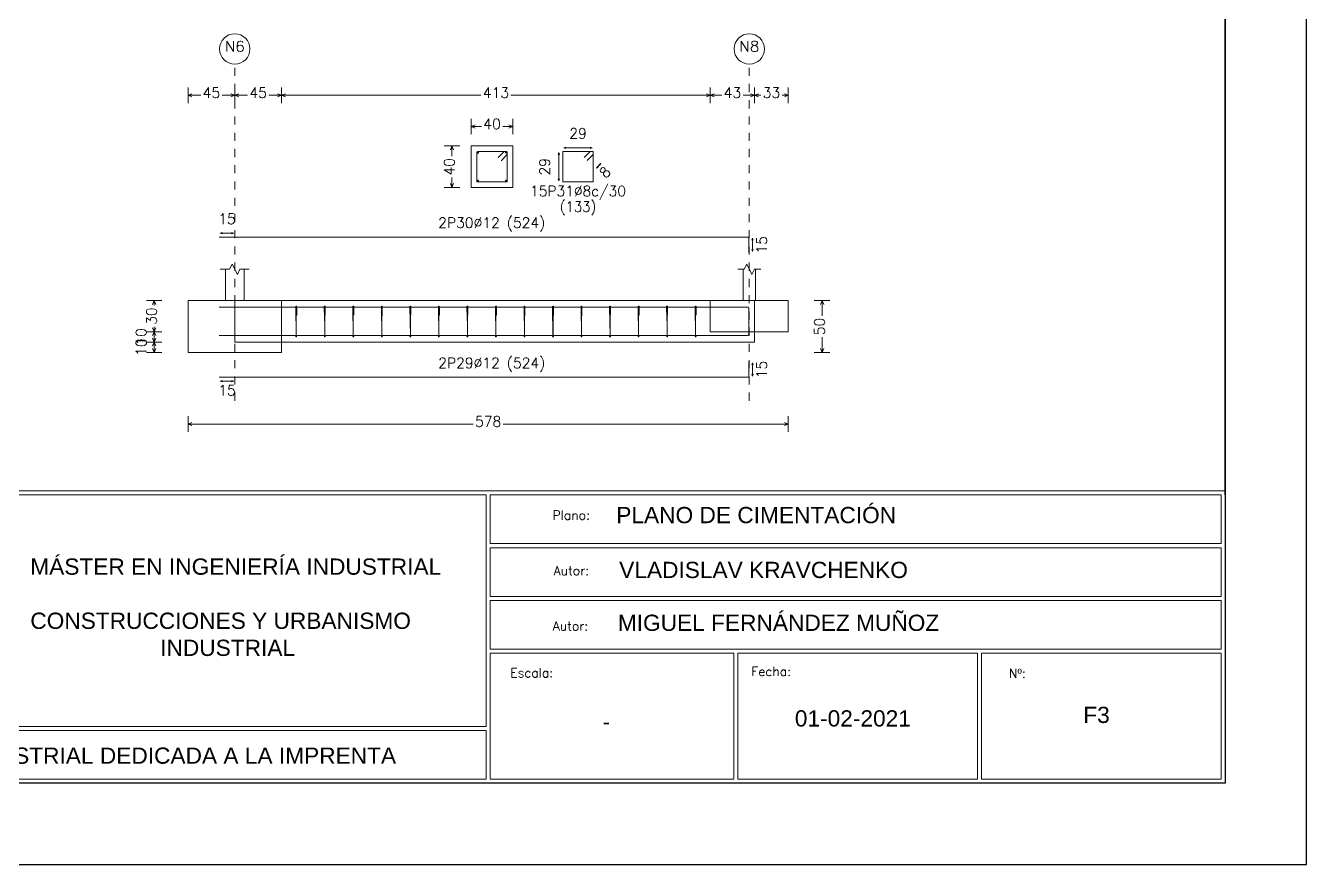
# Model space of a CAD drawing. Header units: inches. Extents: x 72863 to 72995, y 49095 to 49225.
# Drawn here: x 72933.26 to 72949.03, y 49127.89 to 49138.22 of the extents above; entities that cross this region are included whole.
import ezdxf
from ezdxf.enums import TextEntityAlignment as Align

# ---------------------------------------------------------------- set-up
doc = ezdxf.new("R2010")
doc.units = ezdxf.units.IN
doc.linetypes.add('CYPE_PUNTO', pattern=[0.075, 0, -0.075])
doc.layers.get('0').update_dxf_attribs({"lineweight": 15})
for name, color, linetype, lineweight in [('CIM_COTAS', 2, 'Continuous', 9), ('CIM_DIB_ARMADOS', 4, 'Continuous', 9), ('CIM_GEOMETRIA', 2, 'Continuous', 9), ('CIM_TXT_ARMADOS', 3, 'Continuous', 9)]:
    doc.layers.add(name, color=color, linetype=linetype, lineweight=lineweight)
doc.layers.add('VG', color=7, linetype='Continuous')
doc.styles.add('CYPETXT', font='romans__.ttf', dxfattribs={"height": 0.2})
doc.styles.get("Standard").update_dxf_attribs({"font": 'arial.ttf'})

# ---------------------------------------------------------------- blocks, each defined once
blk = doc.blocks.new('PLANTILLA')
for p, q in [((72903.71, 49199.611), (72885.71, 49199.611)), ((72885.76, 49199.561), (72894.61, 49199.561)), ((72894.61, 49199.561), (72894.61, 49198.911)), ((72894.66, 49199.561), (72903.66, 49199.561)), ((72894.66, 49198.961), (72894.66, 49199.561)), ((72903.66, 49199.561), (72903.66, 49198.961)), ((72903.71, 49196.011), (72903.71, 49199.611)), ((72894.61, 49198.911), (72894.61, 49198.261)), ((72903.66, 49198.961), (72894.66, 49198.961)), ((72894.66, 49198.911), (72903.66, 49198.911)), ((72894.66, 49198.311), (72894.66, 49198.911)), ((72903.66, 49198.911), (72903.66, 49198.311)), ((72894.61, 49198.261), (72894.61, 49197.611)), ((72903.66, 49198.311), (72894.66, 49198.311)), ((72894.66, 49198.261), (72903.66, 49198.261)), ((72894.66, 49197.661), (72894.66, 49198.261)), ((72903.66, 49198.261), (72903.66, 49197.661)), ((72903.66, 49197.661), (72894.66, 49197.661)), ((72894.61, 49197.611), (72894.61, 49196.711)), ((72894.66, 49197.611), (72897.66, 49197.611)), ((72894.66, 49197.611), (72894.66, 49196.061)), ((72897.66, 49196.061), (72897.66, 49197.611)), ((72897.71, 49197.611), (72900.66, 49197.611)), ((72897.71, 49196.061), (72897.71, 49197.611)), ((72900.66, 49196.061), (72900.66, 49197.611)), ((72900.71, 49197.611), (72903.66, 49197.611)), ((72900.71, 49196.061), (72900.71, 49197.611)), ((72903.66, 49197.611), (72903.66, 49196.061)), ((72885.76, 49196.711), (72894.61, 49196.711)), ((72894.61, 49196.661), (72885.76, 49196.661)), ((72894.61, 49196.661), (72894.61, 49196.061)), ((72894.61, 49196.061), (72885.76, 49196.061)), ((72897.66, 49196.061), (72894.66, 49196.061)), ((72900.66, 49196.061), (72897.71, 49196.061)), ((72903.66, 49196.061), (72900.71, 49196.061)), ((72885.71, 49196.011), (72903.71, 49196.011))]:
    blk.add_line(p, q)
at = {"layer": 'VG'}
for p, q in [((72904.71, 49195.011), (72904.71, 49224.711)), ((72903.71, 49223.711), (72903.71, 49196.011)), ((72903.71, 49196.011), (72864.71, 49196.011)), ((72862.71, 49195.011), (72904.71, 49195.011))]:
    blk.add_line(p, q, dxfattribs=at)
blk.add_lwpolyline([(72903.71, 49199.561), (72903.71, 49223.711), (72864.71, 49223.711), (72864.71, 49196.011), (72885.71, 49196.011), (72885.71, 49199.611)], dxfattribs=at)
at = {"char_height": 0.11204, "attachment_point": 1}
for s, insert in [('{\\Fsimplex8|c0;Plano:}', (72895.427, 49199.367)), ('{\\Fsimplex8|c0;Autor:}', (72895.441, 49198.685)), ('{\\Fsimplex8|c0;Autor:}', (72895.43, 49198.002)), ('{\\Fsimplex8|c0;Escala:}', (72894.907, 49197.426)), ('{\\Fsimplex8|c0;Fecha:}', (72897.875, 49197.443)), ('{\\Fsimplex8|c0;Nº:}', (72901.047, 49197.419))]:
    blk.add_mtext(s, dxfattribs=dict(at, insert=insert))
at = {"char_height": 0.2, "attachment_point": 1}
for s, width, insert in [('MÁSTER EN INGENIERÍA INDUSTRIAL\\P\\PCONSTRUCCIONES Y URBANISMO\\P^I^IINDUSTRIAL', 5.52485, (72888.996, 49198.778)), ('VLADISLAV KRAVCHENKO', 6.14205, (72896.248, 49198.737)), ('MIGUEL FERNÁNDEZ MUÑOZ', 6.14205, (72896.231, 49198.086)), ('01-02-2021', 2.08938, (72898.411, 49196.909)), ('NAVE INDUSTRIAL DEDICADA A LA IMPRENTA', 6.85352, (72887.276, 49196.45))]:
    blk.add_mtext_dynamic_manual_height_columns(s, width=width, gutter_width=1, heights=[0], dxfattribs=dict(at, insert=insert))

msp = doc.modelspace()

# ---------------------------------------------------------------- hatches: boundary and pattern name
at = {"layer": 'CIM_DIB_ARMADOS'}
h = msp.add_hatch(color=256, dxfattribs=at)
edge = h.paths.add_edge_path()
edge.add_arc((72939.0815, 49136.598), 0.00102, 0, 360)
h = msp.add_hatch(color=256, dxfattribs=at)
edge = h.paths.add_edge_path()
edge.add_arc((72939.1186, 49136.5609), 0.00102, 0, 360)
h = msp.add_hatch(color=256, dxfattribs=at)
edge = h.paths.add_edge_path()
edge.add_arc((72935.6441, 49134.7549), 0.00102, 0, 360)
h = msp.add_hatch(color=256, dxfattribs=at)
edge = h.paths.add_edge_path()
edge.add_arc((72936.5873, 49134.6953), 0.00102, 0, 360)
h = msp.add_hatch(color=256, dxfattribs=at)
edge = h.paths.add_edge_path()
edge.add_arc((72936.9386, 49134.6953), 0.00102, 0, 360)
h = msp.add_hatch(color=256, dxfattribs=at)
edge = h.paths.add_edge_path()
edge.add_arc((72937.2899, 49134.6953), 0.00102, 0, 360)
h = msp.add_hatch(color=256, dxfattribs=at)
edge = h.paths.add_edge_path()
edge.add_arc((72937.6412, 49134.6953), 0.00102, 0, 360)
h = msp.add_hatch(color=256, dxfattribs=at)
edge = h.paths.add_edge_path()
edge.add_arc((72937.9926, 49134.6953), 0.00102, 0, 360)
h = msp.add_hatch(color=256, dxfattribs=at)
edge = h.paths.add_edge_path()
edge.add_arc((72938.3439, 49134.6953), 0.00102, 0, 360)
h = msp.add_hatch(color=256, dxfattribs=at)
edge = h.paths.add_edge_path()
edge.add_arc((72938.6952, 49134.6953), 0.00102, 0, 360)
h = msp.add_hatch(color=256, dxfattribs=at)
edge = h.paths.add_edge_path()
edge.add_arc((72939.0465, 49134.6953), 0.00102, 0, 360)
h = msp.add_hatch(color=256, dxfattribs=at)
edge = h.paths.add_edge_path()
edge.add_arc((72939.3978, 49134.6953), 0.00102, 0, 360)
h = msp.add_hatch(color=256, dxfattribs=at)
edge = h.paths.add_edge_path()
edge.add_arc((72939.7491, 49134.6953), 0.00102, 0, 360)
h = msp.add_hatch(color=256, dxfattribs=at)
edge = h.paths.add_edge_path()
edge.add_arc((72940.1005, 49134.6953), 0.00102, 0, 360)
h = msp.add_hatch(color=256, dxfattribs=at)
edge = h.paths.add_edge_path()
edge.add_arc((72940.4518, 49134.6953), 0.00102, 0, 360)
h = msp.add_hatch(color=256, dxfattribs=at)
edge = h.paths.add_edge_path()
edge.add_arc((72940.8031, 49134.6953), 0.00102, 0, 360)
h = msp.add_hatch(color=256, dxfattribs=at)
edge = h.paths.add_edge_path()
edge.add_arc((72941.1544, 49134.6953), 0.00102, 0, 360)
h = msp.add_hatch(color=256, dxfattribs=at)
edge = h.paths.add_edge_path()
edge.add_arc((72941.5057, 49134.6953), 0.00102, 0, 360)
h = msp.add_hatch(color=256, dxfattribs=at)
edge = h.paths.add_edge_path()
edge.add_arc((72936.5985, 49134.6581), 0.00102, 0, 360)
h = msp.add_hatch(color=256, dxfattribs=at)
edge = h.paths.add_edge_path()
edge.add_arc((72936.9499, 49134.6581), 0.00102, 0, 360)
h = msp.add_hatch(color=256, dxfattribs=at)
edge = h.paths.add_edge_path()
edge.add_arc((72937.3012, 49134.6581), 0.00102, 0, 360)
h = msp.add_hatch(color=256, dxfattribs=at)
edge = h.paths.add_edge_path()
edge.add_arc((72937.6525, 49134.6581), 0.00102, 0, 360)
h = msp.add_hatch(color=256, dxfattribs=at)
edge = h.paths.add_edge_path()
edge.add_arc((72938.0038, 49134.6581), 0.00102, 0, 360)
h = msp.add_hatch(color=256, dxfattribs=at)
edge = h.paths.add_edge_path()
edge.add_arc((72938.3551, 49134.6581), 0.00102, 0, 360)
h = msp.add_hatch(color=256, dxfattribs=at)
edge = h.paths.add_edge_path()
edge.add_arc((72938.7064, 49134.6581), 0.00102, 0, 360)
h = msp.add_hatch(color=256, dxfattribs=at)
edge = h.paths.add_edge_path()
edge.add_arc((72939.0578, 49134.6581), 0.00102, 0, 360)
h = msp.add_hatch(color=256, dxfattribs=at)
edge = h.paths.add_edge_path()
edge.add_arc((72939.4091, 49134.6581), 0.00102, 0, 360)
h = msp.add_hatch(color=256, dxfattribs=at)
edge = h.paths.add_edge_path()
edge.add_arc((72939.7604, 49134.6581), 0.00102, 0, 360)
h = msp.add_hatch(color=256, dxfattribs=at)
edge = h.paths.add_edge_path()
edge.add_arc((72940.1117, 49134.6581), 0.00102, 0, 360)
h = msp.add_hatch(color=256, dxfattribs=at)
edge = h.paths.add_edge_path()
edge.add_arc((72940.463, 49134.6581), 0.00102, 0, 360)
h = msp.add_hatch(color=256, dxfattribs=at)
edge = h.paths.add_edge_path()
edge.add_arc((72940.8144, 49134.6581), 0.00102, 0, 360)
h = msp.add_hatch(color=256, dxfattribs=at)
edge = h.paths.add_edge_path()
edge.add_arc((72941.1657, 49134.6581), 0.00102, 0, 360)
h = msp.add_hatch(color=256, dxfattribs=at)
edge = h.paths.add_edge_path()
edge.add_arc((72941.517, 49134.6581), 0.00102, 0, 360)
h = msp.add_hatch(color=256, dxfattribs=at)
edge = h.paths.add_edge_path()
edge.add_arc((72942.1645, 49134.5987), 0.00102, 0, 360)
h = msp.add_hatch(color=256, dxfattribs=at)
edge = h.paths.add_edge_path()
edge.add_arc((72942.1645, 49134.5629), 0.00102, 0, 360)
h = msp.add_hatch(color=256, dxfattribs=at)
edge = h.paths.add_edge_path()
edge.add_arc((72935.6441, 49134.4067), 0.00102, 0, 360)

# ---------------------------------------------------------------- linework, layer by layer
at = {"layer": 'CIM_COTAS', "linetype": 'CYPE_PUNTO'}
for p, q in [((72935.8361, 49133.6029), (72935.8361, 49137.7472)), ((72942.1721, 49133.6029), (72942.1721, 49137.7472))]:
    msp.add_line(p, q, dxfattribs=at)
at = {"layer": 'CIM_COTAS'}
for p, q in [((72935.2601, 49137.2672), (72935.2601, 49137.4592)), ((72935.2601, 49137.3632), (72935.3081, 49137.3824)), ((72935.8361, 49137.3632), (72935.7881, 49137.3824)), ((72935.8361, 49137.2672), (72935.8361, 49137.4592)), ((72935.8361, 49137.2672), (72935.8361, 49137.4592)), ((72935.8361, 49137.3632), (72935.8841, 49137.3824)), ((72936.4121, 49137.3632), (72936.3641, 49137.3824)), ((72936.4121, 49137.2672), (72936.4121, 49137.4592)), ((72936.4121, 49137.2672), (72936.4121, 49137.4592)), ((72936.4121, 49137.3632), (72936.4601, 49137.3824)), ((72941.6921, 49137.3632), (72941.6441, 49137.3824)), ((72941.6921, 49137.2672), (72941.6921, 49137.4592)), ((72941.6921, 49137.2672), (72941.6921, 49137.4592)), ((72941.6921, 49137.3632), (72941.7401, 49137.3824)), ((72942.2361, 49137.3632), (72942.1881, 49137.3824)), ((72942.2361, 49137.2672), (72942.2361, 49137.4592)), ((72942.2361, 49137.2672), (72942.2361, 49137.4592)), ((72942.2361, 49137.3632), (72942.2841, 49137.3824)), ((72942.6521, 49137.3632), (72942.6041, 49137.3824)), ((72942.6521, 49137.2672), (72942.6521, 49137.4592)), ((72935.2601, 49137.3632), (72935.3081, 49137.344)), ((72935.2601, 49137.3632), (72935.4166, 49137.3632)), ((72935.6797, 49137.3632), (72935.8361, 49137.3632)), ((72935.8361, 49137.3632), (72935.7881, 49137.344)), ((72935.8361, 49137.3632), (72935.8841, 49137.344)), ((72935.8361, 49137.3632), (72935.9926, 49137.3632)), ((72936.2557, 49137.3632), (72936.4121, 49137.3632)), ((72936.4121, 49137.3632), (72936.3641, 49137.344)), ((72936.4121, 49137.3632), (72936.4601, 49137.344)), ((72936.4121, 49137.3632), (72938.8669, 49137.3632)), ((72939.2374, 49137.3632), (72941.6921, 49137.3632)), ((72941.6921, 49137.3632), (72941.6441, 49137.344)), ((72941.6921, 49137.3632), (72941.7401, 49137.344)), ((72941.6921, 49137.3632), (72941.8326, 49137.3632)), ((72942.0957, 49137.3632), (72942.2361, 49137.3632)), ((72942.2361, 49137.3632), (72942.1881, 49137.344)), ((72942.2361, 49137.3632), (72942.2841, 49137.344)), ((72942.2361, 49137.3632), (72942.3126, 49137.3632)), ((72942.5757, 49137.3632), (72942.6521, 49137.3632)), ((72942.6521, 49137.3632), (72942.6041, 49137.344)), ((72938.7481, 49136.8832), (72938.7481, 49137.0752)), ((72939.2601, 49136.8832), (72939.2601, 49137.0752)), ((72938.7481, 49136.9792), (72938.7961, 49136.9984)), ((72938.7481, 49136.9792), (72938.7961, 49136.96)), ((72938.7481, 49136.9792), (72938.8726, 49136.9792)), ((72939.1357, 49136.9792), (72939.2601, 49136.9792)), ((72939.2601, 49136.9792), (72939.2121, 49136.9984)), ((72939.2601, 49136.9792), (72939.2121, 49136.96)), ((72938.4145, 49136.7395), (72938.6065, 49136.7395)), ((72938.5105, 49136.7395), (72938.4913, 49136.6915)), ((72938.5105, 49136.7395), (72938.5297, 49136.6915)), ((72938.5105, 49136.615), (72938.5105, 49136.7395)), ((72938.5105, 49136.2275), (72938.4913, 49136.2755)), ((72938.5105, 49136.2275), (72938.5105, 49136.352)), ((72938.5105, 49136.2275), (72938.5297, 49136.2755)), ((72938.4145, 49136.2275), (72938.6065, 49136.2275)), ((72934.7475, 49134.8368), (72934.9395, 49134.8368)), ((72934.8435, 49134.8368), (72934.8243, 49134.7888)), ((72934.8435, 49134.8368), (72934.8627, 49134.7888)), ((72934.8435, 49134.7763), (72934.8435, 49134.8368)), ((72942.9728, 49134.8368), (72943.1648, 49134.8368)), ((72943.0688, 49134.8368), (72943.0496, 49134.7888)), ((72943.0688, 49134.8368), (72943.088, 49134.7888)), ((72943.0688, 49134.6483), (72943.0688, 49134.8368)), ((72934.7475, 49134.4528), (72934.9395, 49134.4528)), ((72934.7475, 49134.4528), (72934.9395, 49134.4528)), ((72934.8435, 49134.4528), (72934.8243, 49134.5008)), ((72934.8435, 49134.4528), (72934.8243, 49134.4048)), ((72934.8435, 49134.3248), (72934.8243, 49134.3728)), ((72934.8435, 49134.4528), (72934.8435, 49134.5133)), ((72934.8435, 49134.4528), (72934.8627, 49134.5008)), ((72934.8435, 49134.4528), (72934.8627, 49134.4048)), ((72934.8435, 49134.3248), (72934.8435, 49134.4528)), ((72934.8435, 49134.3248), (72934.8627, 49134.3728)), ((72943.0688, 49134.1968), (72943.0688, 49134.3853)), ((72934.7475, 49134.3248), (72934.9395, 49134.3248)), ((72934.7475, 49134.3248), (72934.9395, 49134.3248)), ((72934.8435, 49134.3248), (72934.8243, 49134.2768)), ((72934.8435, 49134.1968), (72934.8243, 49134.2448)), ((72934.8435, 49134.3248), (72934.8627, 49134.2768)), ((72934.8435, 49134.1968), (72934.8435, 49134.3248)), ((72934.8435, 49134.1968), (72934.8627, 49134.2448)), ((72943.0688, 49134.1968), (72943.0496, 49134.2448)), ((72943.0688, 49134.1968), (72943.088, 49134.2448)), ((72934.7475, 49134.1968), (72934.9395, 49134.1968)), ((72942.9728, 49134.1968), (72943.1648, 49134.1968)), ((72935.2601, 49133.2189), (72935.2601, 49133.4109)), ((72935.2601, 49133.3149), (72935.3081, 49133.3341)), ((72935.2601, 49133.3149), (72935.3081, 49133.2957)), ((72935.2601, 49133.3149), (72938.7709, 49133.3149)), ((72939.1414, 49133.3149), (72942.6521, 49133.3149)), ((72942.6521, 49133.3149), (72942.6041, 49133.3341)), ((72942.6521, 49133.3149), (72942.6041, 49133.2957)), ((72942.6521, 49133.2189), (72942.6521, 49133.4109))]:
    msp.add_line(p, q, dxfattribs=at)
for centre in [(72935.8361, 49137.9343), (72942.1721, 49137.9343)]:
    msp.add_circle(centre, 0.1871, dxfattribs=at)
at = {"layer": 'CIM_DIB_ARMADOS'}
for p, q in [((72938.8185, 49136.6576), (72938.8416, 49136.6576)), ((72938.8301, 49136.6461), (72938.8301, 49136.6691)), ((72939.1667, 49136.6576), (72939.1897, 49136.6576)), ((72939.1782, 49136.6461), (72939.1782, 49136.6691)), ((72938.8185, 49136.3094), (72938.8416, 49136.3094)), ((72938.8301, 49136.2979), (72938.8301, 49136.3209)), ((72939.1667, 49136.3094), (72939.1897, 49136.3094)), ((72939.1782, 49136.2979), (72939.1782, 49136.3209))]:
    msp.add_line(p, q, dxfattribs=at)
for points in [[(72939.1186, 49136.5609), (72939.188, 49136.6303), (72939.1902, 49136.6336), (72939.191, 49136.6375), (72939.191, 49136.6601), (72939.1896, 49136.6653), (72939.1859, 49136.669), (72939.1808, 49136.6704), (72938.8275, 49136.6704), (72938.8224, 49136.669), (72938.8186, 49136.6653), (72938.8173, 49136.6601), (72938.8173, 49136.3069), (72938.8186, 49136.3017), (72938.8224, 49136.298), (72938.8275, 49136.2966), (72939.1808, 49136.2966), (72939.1859, 49136.298), (72939.1896, 49136.3017), (72939.191, 49136.3069), (72939.191, 49136.6601), (72939.1896, 49136.6653), (72939.1859, 49136.669), (72939.1808, 49136.6704), (72939.1581, 49136.6704), (72939.1542, 49136.6696), (72939.1509, 49136.6674), (72939.0815, 49136.598)], [(72940.1775, 49136.5609), (72940.2499, 49136.6333), (72940.2499, 49136.6704), (72939.8761, 49136.6704), (72939.8761, 49136.2966), (72940.2499, 49136.2966), (72940.2499, 49136.6704), (72940.2128, 49136.6704), (72940.1404, 49136.598)], [(72935.6441, 49135.6182), (72935.8361, 49135.6182), (72942.1645, 49135.6182), (72942.1645, 49135.4262)], [(72935.6441, 49134.7549), (72935.8361, 49134.7549), (72942.1517, 49134.7549), (72942.1581, 49134.7531), (72942.1627, 49134.7485), (72942.1645, 49134.7421), (72942.1645, 49134.5629)], [(72936.5985, 49134.6581), (72936.5985, 49134.7275), (72936.5985, 49134.7309), (72936.5985, 49134.7348), (72936.5982, 49134.7574), (72936.5981, 49134.7625), (72936.598, 49134.7663), (72936.5979, 49134.7677), (72936.5931, 49134.7677), (72936.593, 49134.7663), (72936.5929, 49134.7625), (72936.5929, 49134.7574), (72936.5929, 49134.4041), (72936.5929, 49134.399), (72936.5929, 49134.3953), (72936.5929, 49134.3939), (72936.5929, 49134.3953), (72936.5928, 49134.399), (72936.5928, 49134.4041), (72936.5879, 49134.7574), (72936.5878, 49134.7625), (72936.5877, 49134.7663), (72936.5877, 49134.7677), (72936.5873, 49134.7677), (72936.5873, 49134.7669), (72936.5873, 49134.7647), (72936.5873, 49134.6953)], [(72936.9499, 49134.6581), (72936.9499, 49134.7275), (72936.9498, 49134.7309), (72936.9498, 49134.7348), (72936.9495, 49134.7574), (72936.9494, 49134.7625), (72936.9493, 49134.7663), (72936.9492, 49134.7677), (72936.9444, 49134.7677), (72936.9443, 49134.7663), (72936.9443, 49134.7625), (72936.9442, 49134.7574), (72936.9442, 49134.4041), (72936.9442, 49134.399), (72936.9442, 49134.3953), (72936.9442, 49134.3939), (72936.9442, 49134.3953), (72936.9442, 49134.399), (72936.9441, 49134.4041), (72936.9393, 49134.7574), (72936.9392, 49134.7625), (72936.9391, 49134.7663), (72936.939, 49134.7677), (72936.9387, 49134.7677), (72936.9386, 49134.7669), (72936.9386, 49134.7647), (72936.9386, 49134.6953)], [(72937.3012, 49134.6581), (72937.3012, 49134.7275), (72937.3012, 49134.7309), (72937.3011, 49134.7348), (72937.3008, 49134.7574), (72937.3007, 49134.7625), (72937.3006, 49134.7663), (72937.3005, 49134.7677), (72937.2957, 49134.7677), (72937.2956, 49134.7663), (72937.2956, 49134.7625), (72937.2956, 49134.7574), (72937.2956, 49134.4041), (72937.2956, 49134.399), (72937.2956, 49134.3953), (72937.2956, 49134.3939), (72937.2955, 49134.3953), (72937.2955, 49134.399), (72937.2954, 49134.4041), (72937.2906, 49134.7574), (72937.2905, 49134.7625), (72937.2904, 49134.7663), (72937.2903, 49134.7677), (72937.29, 49134.7677), (72937.2899, 49134.7669), (72937.2899, 49134.7647), (72937.2899, 49134.6953)], [(72937.6525, 49134.6581), (72937.6525, 49134.7275), (72937.6525, 49134.7309), (72937.6524, 49134.7348), (72937.6521, 49134.7574), (72937.652, 49134.7625), (72937.6519, 49134.7663), (72937.6518, 49134.7677), (72937.647, 49134.7677), (72937.6469, 49134.7663), (72937.6469, 49134.7625), (72937.6469, 49134.7574), (72937.6469, 49134.4041), (72937.6469, 49134.399), (72937.6469, 49134.3953), (72937.6469, 49134.3939), (72937.6468, 49134.3953), (72937.6468, 49134.399), (72937.6467, 49134.4041), (72937.6419, 49134.7574), (72937.6418, 49134.7625), (72937.6417, 49134.7663), (72937.6416, 49134.7677), (72937.6413, 49134.7677), (72937.6413, 49134.7669), (72937.6412, 49134.7647), (72937.6412, 49134.6953)], [(72938.0038, 49134.6581), (72938.0038, 49134.7275), (72938.0038, 49134.7309), (72938.0038, 49134.7348), (72938.0034, 49134.7574), (72938.0034, 49134.7625), (72938.0033, 49134.7663), (72938.0032, 49134.7677), (72937.9983, 49134.7677), (72937.9983, 49134.7663), (72937.9982, 49134.7625), (72937.9982, 49134.7574), (72937.9982, 49134.4041), (72937.9982, 49134.399), (72937.9982, 49134.3953), (72937.9982, 49134.3939), (72937.9982, 49134.3953), (72937.9981, 49134.399), (72937.998, 49134.4041), (72937.9932, 49134.7574), (72937.9931, 49134.7625), (72937.993, 49134.7663), (72937.9929, 49134.7677), (72937.9926, 49134.7677), (72937.9926, 49134.7669), (72937.9926, 49134.7647), (72937.9926, 49134.6953)], [(72938.3551, 49134.6581), (72938.3551, 49134.7275), (72938.3551, 49134.7309), (72938.3551, 49134.7348), (72938.3548, 49134.7574), (72938.3547, 49134.7625), (72938.3546, 49134.7663), (72938.3545, 49134.7677), (72938.3496, 49134.7677), (72938.3496, 49134.7663), (72938.3495, 49134.7625), (72938.3495, 49134.7574), (72938.3495, 49134.4041), (72938.3495, 49134.399), (72938.3495, 49134.3953), (72938.3495, 49134.3939), (72938.3495, 49134.3953), (72938.3494, 49134.399), (72938.3494, 49134.4041), (72938.3445, 49134.7574), (72938.3444, 49134.7625), (72938.3443, 49134.7663), (72938.3442, 49134.7677), (72938.3439, 49134.7677), (72938.3439, 49134.7669), (72938.3439, 49134.7647), (72938.3439, 49134.6953)], [(72938.7064, 49134.6581), (72938.7064, 49134.7275), (72938.7064, 49134.7309), (72938.7064, 49134.7348), (72938.7061, 49134.7574), (72938.706, 49134.7625), (72938.7059, 49134.7663), (72938.7058, 49134.7677), (72938.701, 49134.7677), (72938.7009, 49134.7663), (72938.7008, 49134.7625), (72938.7008, 49134.7574), (72938.7008, 49134.4041), (72938.7008, 49134.399), (72938.7008, 49134.3953), (72938.7008, 49134.3939), (72938.7008, 49134.3953), (72938.7008, 49134.399), (72938.7007, 49134.4041), (72938.6958, 49134.7574), (72938.6958, 49134.7625), (72938.6956, 49134.7663), (72938.6956, 49134.7677), (72938.6953, 49134.7677), (72938.6952, 49134.7669), (72938.6952, 49134.7647), (72938.6952, 49134.6953)], [(72939.0578, 49134.6581), (72939.0578, 49134.7275), (72939.0578, 49134.7309), (72939.0577, 49134.7348), (72939.0574, 49134.7574), (72939.0573, 49134.7625), (72939.0572, 49134.7663), (72939.0571, 49134.7677), (72939.0523, 49134.7677), (72939.0522, 49134.7663), (72939.0522, 49134.7625), (72939.0521, 49134.7574), (72939.0521, 49134.4041), (72939.0521, 49134.399), (72939.0521, 49134.3953), (72939.0521, 49134.3939), (72939.0521, 49134.3953), (72939.0521, 49134.399), (72939.052, 49134.4041), (72939.0472, 49134.7574), (72939.0471, 49134.7625), (72939.047, 49134.7663), (72939.0469, 49134.7677), (72939.0466, 49134.7677), (72939.0465, 49134.7669), (72939.0465, 49134.7647), (72939.0465, 49134.6953)], [(72939.4091, 49134.6581), (72939.4091, 49134.7275), (72939.4091, 49134.7309), (72939.409, 49134.7348), (72939.4087, 49134.7574), (72939.4086, 49134.7625), (72939.4085, 49134.7663), (72939.4084, 49134.7677), (72939.4036, 49134.7677), (72939.4035, 49134.7663), (72939.4035, 49134.7625), (72939.4035, 49134.7574), (72939.4035, 49134.4041), (72939.4035, 49134.399), (72939.4035, 49134.3953), (72939.4035, 49134.3939), (72939.4034, 49134.3953), (72939.4034, 49134.399), (72939.4033, 49134.4041), (72939.3985, 49134.7574), (72939.3984, 49134.7625), (72939.3983, 49134.7663), (72939.3982, 49134.7677), (72939.3979, 49134.7677), (72939.3978, 49134.7669), (72939.3978, 49134.7647), (72939.3978, 49134.6953)], [(72939.7604, 49134.6581), (72939.7604, 49134.7275), (72939.7604, 49134.7309), (72939.7603, 49134.7348), (72939.76, 49134.7574), (72939.7599, 49134.7625), (72939.7598, 49134.7663), (72939.7598, 49134.7677), (72939.7549, 49134.7677), (72939.7548, 49134.7663), (72939.7548, 49134.7625), (72939.7548, 49134.7574), (72939.7548, 49134.4041), (72939.7548, 49134.399), (72939.7548, 49134.3953), (72939.7548, 49134.3939), (72939.7548, 49134.3953), (72939.7547, 49134.399), (72939.7546, 49134.4041), (72939.7498, 49134.7574), (72939.7497, 49134.7625), (72939.7496, 49134.7663), (72939.7495, 49134.7677), (72939.7492, 49134.7677), (72939.7492, 49134.7669), (72939.7491, 49134.7647), (72939.7491, 49134.6953)], [(72940.1117, 49134.6581), (72940.1117, 49134.7275), (72940.1117, 49134.7309), (72940.1117, 49134.7348), (72940.1114, 49134.7574), (72940.1113, 49134.7625), (72940.1112, 49134.7663), (72940.1111, 49134.7677), (72940.1062, 49134.7677), (72940.1062, 49134.7663), (72940.1061, 49134.7625), (72940.1061, 49134.7574), (72940.1061, 49134.4041), (72940.1061, 49134.399), (72940.1061, 49134.3953), (72940.1061, 49134.3939), (72940.1061, 49134.3953), (72940.106, 49134.399), (72940.1059, 49134.4041), (72940.1011, 49134.7574), (72940.101, 49134.7625), (72940.1009, 49134.7663), (72940.1008, 49134.7677), (72940.1005, 49134.7677), (72940.1005, 49134.7669), (72940.1005, 49134.7647), (72940.1005, 49134.6953)], [(72940.463, 49134.6581), (72940.463, 49134.7275), (72940.463, 49134.7309), (72940.463, 49134.7348), (72940.4627, 49134.7574), (72940.4626, 49134.7625), (72940.4625, 49134.7663), (72940.4624, 49134.7677), (72940.4575, 49134.7677), (72940.4575, 49134.7663), (72940.4574, 49134.7625), (72940.4574, 49134.7574), (72940.4574, 49134.4041), (72940.4574, 49134.399), (72940.4574, 49134.3953), (72940.4574, 49134.3939), (72940.4574, 49134.3953), (72940.4573, 49134.399), (72940.4573, 49134.4041), (72940.4524, 49134.7574), (72940.4523, 49134.7625), (72940.4522, 49134.7663), (72940.4521, 49134.7677), (72940.4518, 49134.7677), (72940.4518, 49134.7669), (72940.4518, 49134.7647), (72940.4518, 49134.6953)], [(72940.8144, 49134.6581), (72940.8144, 49134.7275), (72940.8143, 49134.7309), (72940.8143, 49134.7348), (72940.814, 49134.7574), (72940.8139, 49134.7625), (72940.8138, 49134.7663), (72940.8137, 49134.7677), (72940.8089, 49134.7677), (72940.8088, 49134.7663), (72940.8087, 49134.7625), (72940.8087, 49134.7574), (72940.8087, 49134.4041), (72940.8087, 49134.399), (72940.8087, 49134.3953), (72940.8087, 49134.3939), (72940.8087, 49134.3953), (72940.8087, 49134.399), (72940.8086, 49134.4041), (72940.8037, 49134.7574), (72940.8037, 49134.7625), (72940.8036, 49134.7663), (72940.8035, 49134.7677), (72940.8032, 49134.7677), (72940.8031, 49134.7669), (72940.8031, 49134.7647), (72940.8031, 49134.6953)], [(72941.1657, 49134.6581), (72941.1657, 49134.7275), (72941.1657, 49134.7309), (72941.1656, 49134.7348), (72941.1653, 49134.7574), (72941.1652, 49134.7625), (72941.1651, 49134.7663), (72941.165, 49134.7677), (72941.1602, 49134.7677), (72941.1601, 49134.7663), (72941.1601, 49134.7625), (72941.16, 49134.7574), (72941.16, 49134.4041), (72941.16, 49134.399), (72941.16, 49134.3953), (72941.16, 49134.3939), (72941.16, 49134.3953), (72941.16, 49134.399), (72941.1599, 49134.4041), (72941.1551, 49134.7574), (72941.155, 49134.7625), (72941.1549, 49134.7663), (72941.1548, 49134.7677), (72941.1545, 49134.7677), (72941.1544, 49134.7669), (72941.1544, 49134.7647), (72941.1544, 49134.6953)], [(72941.517, 49134.6581), (72941.517, 49134.7275), (72941.517, 49134.7309), (72941.5169, 49134.7348), (72941.5166, 49134.7574), (72941.5165, 49134.7625), (72941.5164, 49134.7663), (72941.5163, 49134.7677), (72941.5115, 49134.7677), (72941.5114, 49134.7663), (72941.5114, 49134.7625), (72941.5114, 49134.7574), (72941.5114, 49134.4041), (72941.5114, 49134.399), (72941.5114, 49134.3953), (72941.5114, 49134.3939), (72941.5113, 49134.3953), (72941.5113, 49134.399), (72941.5112, 49134.4041), (72941.5064, 49134.7574), (72941.5063, 49134.7625), (72941.5062, 49134.7663), (72941.5061, 49134.7677), (72941.5058, 49134.7677), (72941.5057, 49134.7669), (72941.5057, 49134.7647), (72941.5057, 49134.6953)], [(72935.6441, 49134.4067), (72935.8361, 49134.4067), (72942.1517, 49134.4067), (72942.1581, 49134.4084), (72942.1627, 49134.4131), (72942.1645, 49134.4195), (72942.1645, 49134.5987)], [(72935.6441, 49133.8909), (72935.8361, 49133.8909), (72942.1645, 49133.8909), (72942.1645, 49134.0829)]]:
    msp.add_lwpolyline(points, dxfattribs=at)
for centre, radius in [((72938.8301, 49136.6576), 0.00768), ((72939.0815, 49136.598), 0.00102), ((72939.1782, 49136.6576), 0.00768), ((72939.1186, 49136.5609), 0.00102), ((72938.8301, 49136.3094), 0.00768), ((72939.1782, 49136.3094), 0.00768), ((72935.6441, 49134.7549), 0.00102), ((72936.5873, 49134.6953), 0.00102), ((72936.9386, 49134.6953), 0.00102), ((72937.2899, 49134.6953), 0.00102), ((72937.6412, 49134.6953), 0.00102), ((72937.9926, 49134.6953), 0.00102), ((72938.3439, 49134.6953), 0.00102), ((72938.6952, 49134.6953), 0.00102), ((72939.0465, 49134.6953), 0.00102), ((72939.3978, 49134.6953), 0.00102), ((72939.7491, 49134.6953), 0.00102), ((72940.1005, 49134.6953), 0.00102), ((72940.4518, 49134.6953), 0.00102), ((72940.8031, 49134.6953), 0.00102), ((72941.1544, 49134.6953), 0.00102), ((72941.5057, 49134.6953), 0.00102), ((72936.5985, 49134.6581), 0.00102), ((72936.9499, 49134.6581), 0.00102), ((72937.3012, 49134.6581), 0.00102), ((72937.6525, 49134.6581), 0.00102), ((72938.0038, 49134.6581), 0.00102), ((72938.3551, 49134.6581), 0.00102), ((72938.7064, 49134.6581), 0.00102), ((72939.0578, 49134.6581), 0.00102), ((72939.4091, 49134.6581), 0.00102), ((72939.7604, 49134.6581), 0.00102), ((72940.1117, 49134.6581), 0.00102), ((72940.463, 49134.6581), 0.00102), ((72940.8144, 49134.6581), 0.00102), ((72941.1657, 49134.6581), 0.00102), ((72941.517, 49134.6581), 0.00102), ((72942.1645, 49134.5987), 0.00102), ((72942.1645, 49134.5629), 0.00102), ((72935.6441, 49134.4067), 0.00102), ((72936.5929, 49134.3939), 0.00512), ((72936.9442, 49134.3939), 0.00512), ((72937.2956, 49134.3939), 0.00512), ((72937.6469, 49134.3939), 0.00512), ((72937.9982, 49134.3939), 0.00512), ((72938.3495, 49134.3939), 0.00512), ((72938.7008, 49134.3939), 0.00512), ((72939.0521, 49134.3939), 0.00512), ((72939.4035, 49134.3939), 0.00512), ((72939.7548, 49134.3939), 0.00512), ((72940.1061, 49134.3939), 0.00512), ((72940.4574, 49134.3939), 0.00512), ((72940.8087, 49134.3939), 0.00512), ((72941.16, 49134.3939), 0.00512), ((72941.5114, 49134.3939), 0.00512)]:
    msp.add_circle(centre, radius, dxfattribs=at)
at = {"layer": 'CIM_GEOMETRIA'}
for p, q in [((72935.7209, 49135.2208), (72935.7209, 49134.8368)), ((72935.9513, 49134.8368), (72935.9513, 49135.2208)), ((72942.0953, 49135.2208), (72942.0953, 49134.8368)), ((72942.2489, 49134.8368), (72942.2489, 49135.2208)), ((72935.2601, 49134.8368), (72936.4121, 49134.8368)), ((72935.2601, 49134.8368), (72935.2601, 49134.1968)), ((72935.9513, 49134.8368), (72935.7209, 49134.8368)), ((72935.8361, 49134.3248), (72935.8361, 49134.8368)), ((72942.2361, 49134.8368), (72935.8361, 49134.8368)), ((72936.4121, 49134.1968), (72936.4121, 49134.8368)), ((72941.6921, 49134.8368), (72942.6521, 49134.8368)), ((72941.6921, 49134.8368), (72941.6921, 49134.4528)), ((72942.2489, 49134.8368), (72942.0953, 49134.8368)), ((72942.2361, 49134.8368), (72942.2361, 49134.3248)), ((72942.6521, 49134.4528), (72942.6521, 49134.8368)), ((72942.6521, 49134.4528), (72941.6921, 49134.4528)), ((72935.8361, 49134.3248), (72942.2361, 49134.3248)), ((72936.4121, 49134.1968), (72935.2601, 49134.1968))]:
    msp.add_line(p, q, dxfattribs=at)
msp.add_lwpolyline([(72938.7481, 49136.7395), (72938.7481, 49136.2275), (72939.2601, 49136.2275), (72939.2601, 49136.7395), (72938.7481, 49136.7395)], close=True, dxfattribs=at)
for points in [[(72935.6569, 49135.2208), (72935.7721, 49135.2208), (72935.8041, 49135.2848), (72935.8681, 49135.1568), (72935.9001, 49135.2208), (72936.0153, 49135.2208)], [(72942.0313, 49135.2208), (72942.1081, 49135.2208), (72942.1401, 49135.2848), (72942.2041, 49135.1568), (72942.2361, 49135.2208), (72942.3129, 49135.2208)]]:
    msp.add_lwpolyline(points, dxfattribs=at)
at = {"layer": 'CIM_TXT_ARMADOS'}
for p, q in [((72939.8201, 49136.6318), (72939.8281, 49136.6574)), ((72939.8361, 49136.6318), (72939.8281, 49136.6574)), ((72939.8281, 49136.6574), (72939.8281, 49136.3095)), ((72939.9147, 49136.7264), (72939.8891, 49136.7184)), ((72939.9147, 49136.7104), (72939.8891, 49136.7184)), ((72940.237, 49136.7184), (72939.8891, 49136.7184)), ((72940.2114, 49136.7264), (72940.237, 49136.7184)), ((72940.2114, 49136.7104), (72940.237, 49136.7184)), ((72940.2885, 49136.4682), (72940.3426, 49136.5223)), ((72940.3009, 49136.4919), (72940.2885, 49136.4682)), ((72940.3122, 49136.4806), (72940.2885, 49136.4682)), ((72940.3188, 49136.5099), (72940.3426, 49136.5223)), ((72940.3301, 49136.4985), (72940.3426, 49136.5223)), ((72939.8201, 49136.3351), (72939.8281, 49136.3095)), ((72939.8361, 49136.3351), (72939.8281, 49136.3095)), ((72935.6827, 49135.6742), (72935.6571, 49135.6662)), ((72935.6827, 49135.6582), (72935.6571, 49135.6662)), ((72935.6571, 49135.6662), (72935.8232, 49135.6662)), ((72935.7976, 49135.6742), (72935.8232, 49135.6662)), ((72935.7976, 49135.6582), (72935.8232, 49135.6662)), ((72942.2045, 49135.5797), (72942.2125, 49135.6053)), ((72942.2205, 49135.5797), (72942.2125, 49135.6053)), ((72942.2125, 49135.6053), (72942.2125, 49135.4391)), ((72942.2045, 49135.4647), (72942.2125, 49135.4391)), ((72942.2205, 49135.4647), (72942.2125, 49135.4391)), ((72942.2045, 49134.0443), (72942.2125, 49134.0699)), ((72942.2205, 49134.0443), (72942.2125, 49134.0699)), ((72942.2125, 49133.9038), (72942.2125, 49134.0699)), ((72942.2045, 49133.9294), (72942.2125, 49133.9038)), ((72942.2205, 49133.9294), (72942.2125, 49133.9038)), ((72935.6827, 49133.8509), (72935.6571, 49133.8429)), ((72935.6827, 49133.8349), (72935.6571, 49133.8429)), ((72935.6571, 49133.8429), (72935.8232, 49133.8429)), ((72935.7976, 49133.8509), (72935.8232, 49133.8429)), ((72935.7976, 49133.8349), (72935.8232, 49133.8429))]:
    msp.add_line(p, q, dxfattribs=at)

# ---------------------------------------------------------------- block references
msp.add_blockref('PLANTILLA', (44.3219, -67.118))

# ---------------------------------------------------------------- texts
at = {"char_height": 0.2, "attachment_point": 1}
for s, width, insert in [('PLANO DE CIMENTACIÓN', 7.513777, (72940.534, 49132.2948)), ('F3', 2.031377, (72946.285, 49129.8344)), ('-', 2.031377, (72940.3651, 49129.7507))]:
    msp.add_mtext_dynamic_manual_height_columns(s, width=width, gutter_width=1, heights=[0], dxfattribs=dict(at, insert=insert))
at = {"layer": 'CIM_COTAS', "style": 'CYPETXT'}
for s, width, p, p2 in [('N6', 0.950013, (72935.7133, 49137.9023), (72935.959, 49137.9023)), ('N8', 0.950013, (72942.0493, 49137.9023), (72942.295, 49137.9023)), ('45', 0.872087, (72935.4406, 49137.3312), (72935.6557, 49137.3312)), ('45', 0.872087, (72936.0166, 49137.3312), (72936.2317, 49137.3312)), ('413', 0.872087, (72938.8909, 49137.3312), (72939.2134, 49137.3312)), ('43', 0.872087, (72941.8566, 49137.3312), (72942.0717, 49137.3312)), ('33', 0.872087, (72942.3366, 49137.3312), (72942.5517, 49137.3312)), ('40', 0.872087, (72938.8966, 49136.9472), (72939.1117, 49136.9472)), ('578', 0.872087, (72938.7949, 49133.2829), (72939.1174, 49133.2829))]:
    msp.add_text(s, height=0.128, dxfattribs=dict(at, width=width)).set_placement(p, p2, align=Align.FIT)
at = {"layer": 'CIM_COTAS', "style": 'CYPETXT', "width": 0.872087}
for s, p, p2 in [('40', (72938.5425, 49136.376), (72938.5425, 49136.591)), ('30', (72934.8755, 49134.5373), (72934.8755, 49134.7523)), ('50', (72943.1008, 49134.4093), (72943.1008, 49134.6243)), ('10', (72934.7475, 49134.2813), (72934.7475, 49134.4963)), ('10', (72934.7475, 49134.1533), (72934.7475, 49134.3683))]:
    msp.add_text(s, height=0.128, rotation=90, dxfattribs=at).set_placement(p, p2, align=Align.FIT)
at = {"layer": 'CIM_TXT_ARMADOS', "style": 'CYPETXT'}
for s, width, p, p2 in [('29', 0.872087, (72939.9555, 49136.8304), (72940.1705, 49136.8304)), ('15P31%%c8c/30', 0.870564, (72939.4726, 49136.1206), (72940.6534, 49136.1206)), ('(133)', 0.825691, (72939.8384, 49135.9286), (72940.2877, 49135.9286)), ('15', 0.872087, (72935.6326, 49135.7782), (72935.8477, 49135.7782)), ('2P30%%c12 (524)', 0.858421, (72938.3408, 49135.7302), (72939.6598, 49135.7302)), ('2P29%%c12 (524)', 0.858421, (72938.3408, 49134.0029), (72939.6598, 49134.0029)), ('15', 0.872087, (72935.6326, 49133.6669), (72935.8477, 49133.6669))]:
    msp.add_text(s, height=0.128, dxfattribs=dict(at, width=width)).set_placement(p, p2, align=Align.FIT)
at = {"layer": 'CIM_TXT_ARMADOS', "style": 'CYPETXT', "width": 0.872087}
for s, rotation, p, p2 in [('29', 90, (72939.7161, 49136.376), (72939.7161, 49136.591)), ('8', 45, (72940.402, 49136.3328), (72940.478, 49136.4088)), ('15', 90, (72942.3885, 49135.4147), (72942.3885, 49135.6297)), ('15', 90, (72942.3885, 49133.8793), (72942.3885, 49134.0944))]:
    msp.add_text(s, height=0.128, rotation=rotation, dxfattribs=at).set_placement(p, p2, align=Align.FIT)

doc.saveas('drawing.dxf')
